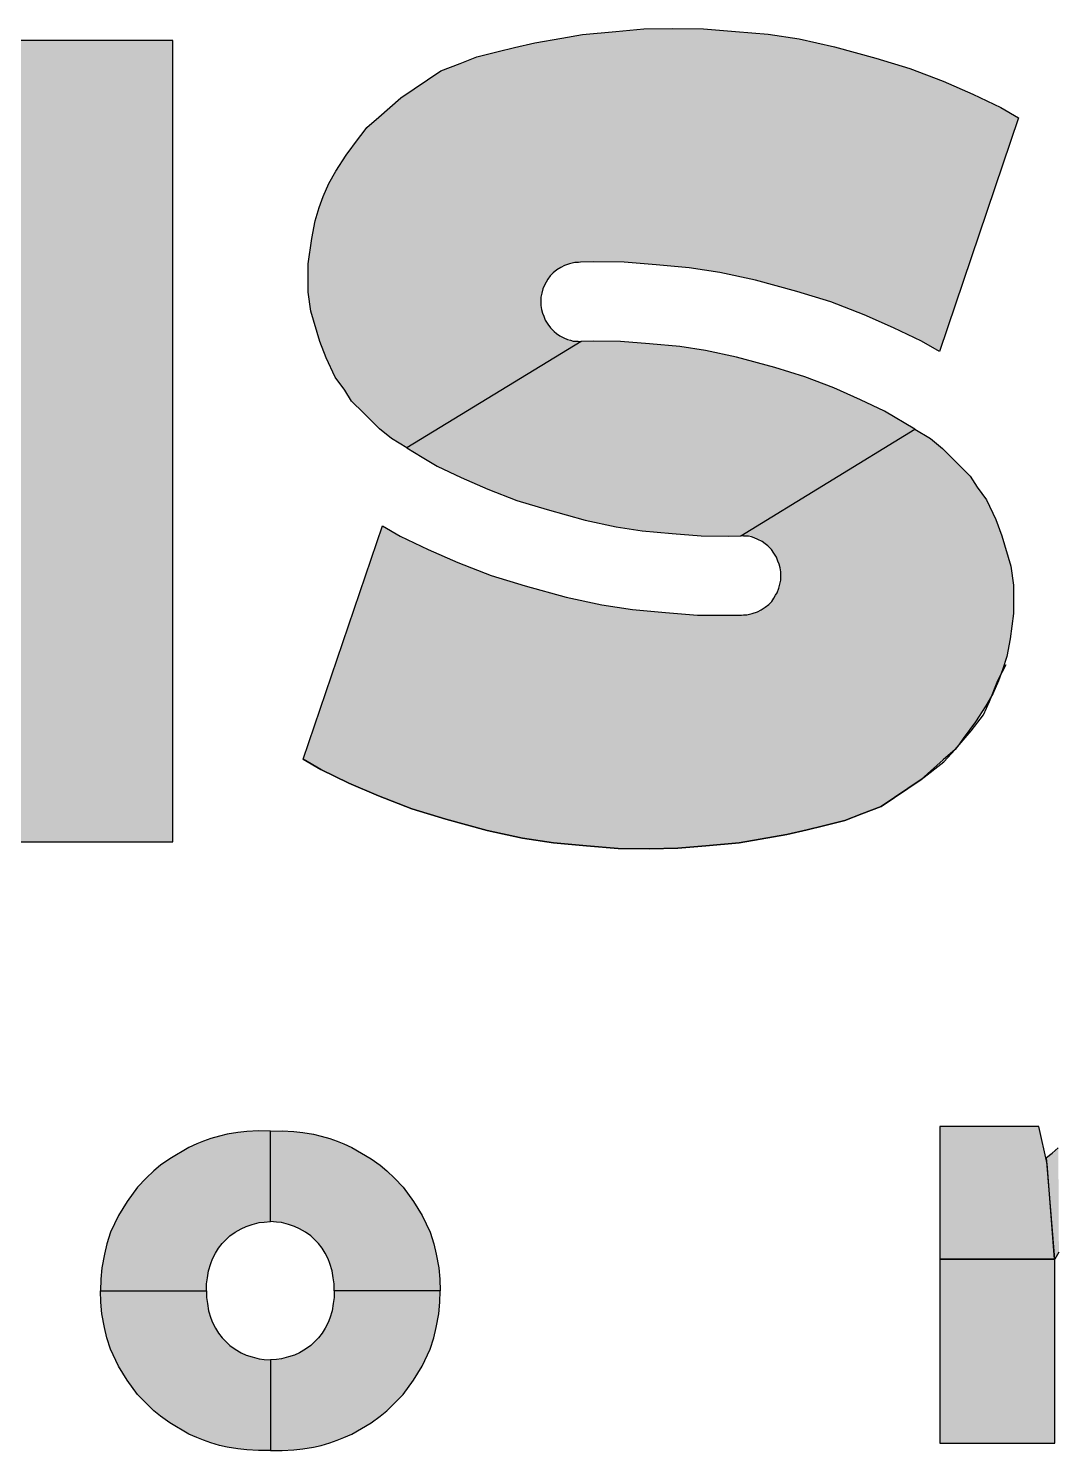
# Model space of a CAD drawing. Extents: x 0 to 119, y 0 to 84.
# Drawn here: x 116.42 to 117.043, y 7.752 to 8.613 of the extents above; entities that cross this region are included whole.
import ezdxf

# ---------------------------------------------------------------- set-up
doc = ezdxf.new("R2010")
doc.units = 0
doc.header["$MEASUREMENT"] = 0
doc.layers.add('15', color=8, linetype='CONTINUOUS')
doc.layers.add('16', color=10, linetype='CONTINUOUS')

msp = doc.modelspace()

# ---------------------------------------------------------------- linework, layer by layer
at = {"layer": '15', "linetype": 'Continuous'}
for points in [[(117.037517, 7.925419), (117.032399, 7.948043), (116.972511, 7.948043), (116.972511, 7.867643), (117.041999, 7.867643), (117.037493, 7.925391)], [(116.528088, 7.848457), (116.528088, 7.852597), (116.52864, 7.856251), (116.529302, 7.860552), (116.530639, 7.865057), (116.531665, 7.867727), (116.533375, 7.871176), (116.53537, 7.874273), (116.537578, 7.877067), (116.539814, 7.879302), (116.542216, 7.881704), (116.545452, 7.883873), (116.54903, 7.88605), (116.552057, 7.887409), (116.555727, 7.88861), (116.55993, 7.889744), (116.562999, 7.890078), (116.566689, 7.890388), (116.566691, 7.945179), (116.559497, 7.945313), (116.552446, 7.944911), (116.547036, 7.944284), (116.540529, 7.943297), (116.535786, 7.942194), (116.530548, 7.94065), (116.526136, 7.939106), (116.522056, 7.937396), (116.517203, 7.935356), (116.505677, 7.92844), (116.500189, 7.924486), (116.496043, 7.921171), (116.491492, 7.91662), (116.486173, 7.911301), (116.479941, 7.902609), (116.474749, 7.894113), (116.469872, 7.883887), (116.467669, 7.876965), (116.466253, 7.870672), (116.464654, 7.862397), (116.464051, 7.855411), (116.463723, 7.848457), (116.528088, 7.848457)], [(116.605291, 7.848457), (116.605291, 7.852597), (116.604738, 7.856251), (116.604077, 7.860552), (116.60274, 7.865057), (116.601714, 7.867727), (116.600004, 7.871176), (116.598008, 7.874273), (116.5958, 7.877067), (116.593565, 7.879302), (116.591163, 7.881704), (116.587927, 7.883873), (116.584349, 7.88605), (116.581322, 7.887409), (116.577652, 7.88861), (116.573449, 7.889744), (116.570379, 7.890078), (116.566689, 7.890388), (116.566687, 7.945179), (116.573881, 7.945313), (116.580933, 7.944911), (116.586343, 7.944284), (116.59285, 7.943297), (116.597592, 7.942194), (116.602831, 7.94065), (116.607242, 7.939106), (116.611323, 7.937396), (116.616175, 7.935356), (116.627702, 7.92844), (116.63319, 7.924486), (116.637336, 7.921171), (116.641886, 7.91662), (116.647205, 7.911301), (116.653438, 7.902609), (116.65863, 7.894113), (116.663507, 7.883887), (116.665709, 7.876965), (116.667125, 7.870672), (116.668724, 7.862397), (116.669328, 7.855411), (116.669656, 7.848457), (116.605291, 7.848457)], [(117.042111, 7.867643), (117.037088, 7.929157), (117.04045, 7.931923), (117.044257, 7.935064)], [(117.044597, 7.871801), (117.042111, 7.867643)], [(117.042111, 7.867643), (116.972511, 7.867643), (116.972511, 7.756043), (117.042111, 7.756043), (117.042111, 7.867643)], [(116.528088, 7.848457), (116.528088, 7.844318), (116.52864, 7.840664), (116.529302, 7.836363), (116.530639, 7.831857), (116.531665, 7.829187), (116.533375, 7.825738), (116.53537, 7.822642), (116.537578, 7.819847), (116.539814, 7.817612), (116.542216, 7.81521), (116.545452, 7.813042), (116.54903, 7.810865), (116.552057, 7.809506), (116.555727, 7.808305), (116.55993, 7.80717), (116.562999, 7.806837), (116.566689, 7.806527), (116.566691, 7.751736), (116.559497, 7.751601), (116.552446, 7.752003), (116.547036, 7.752631), (116.540529, 7.753618), (116.535786, 7.754721), (116.530548, 7.756265), (116.526136, 7.757809), (116.522056, 7.759518), (116.517203, 7.761558), (116.505677, 7.768475), (116.500189, 7.772428), (116.496043, 7.775744), (116.491492, 7.780295), (116.486173, 7.785614), (116.479941, 7.794306), (116.474749, 7.802801), (116.469872, 7.813028), (116.467669, 7.81995), (116.466253, 7.826243), (116.464654, 7.834518), (116.464051, 7.841504), (116.463723, 7.848457), (116.528088, 7.848457)], [(116.605291, 7.848457), (116.605291, 7.844318), (116.604738, 7.840664), (116.604077, 7.836363), (116.60274, 7.831857), (116.601714, 7.829187), (116.600004, 7.825738), (116.598008, 7.822642), (116.5958, 7.819847), (116.593565, 7.817612), (116.591163, 7.81521), (116.587927, 7.813042), (116.584349, 7.810865), (116.581322, 7.809506), (116.577652, 7.808305), (116.573449, 7.80717), (116.570379, 7.806837), (116.566689, 7.806527), (116.566687, 7.751736), (116.573881, 7.751601), (116.580933, 7.752003), (116.586343, 7.752631), (116.59285, 7.753618), (116.597592, 7.754721), (116.602831, 7.756265), (116.607242, 7.757809), (116.611323, 7.759518), (116.616175, 7.761558), (116.627702, 7.768475), (116.63319, 7.772428), (116.637336, 7.775744), (116.641886, 7.780295), (116.647205, 7.785614), (116.653438, 7.794306), (116.65863, 7.802801), (116.663507, 7.813028), (116.665709, 7.81995), (116.667125, 7.826243), (116.668724, 7.834518), (116.669328, 7.841504), (116.669656, 7.848457), (116.605291, 7.848457)]]:
    msp.add_lwpolyline(points, dxfattribs=at)
for points in [[(117.037517, 7.925419), (117.032399, 7.948043), (116.972511, 7.948043)], [(117.037517, 7.925419), (116.972511, 7.948043), (116.972511, 7.867643)], [(116.522056, 7.937396), (116.517203, 7.935356), (116.528088, 7.848457)], [(116.522056, 7.937396), (116.528088, 7.848457), (116.526136, 7.939106)], [(116.526136, 7.939106), (116.528088, 7.852597), (116.530548, 7.94065)], [(116.526136, 7.939106), (116.528088, 7.848457), (116.528088, 7.852597)], [(116.530548, 7.94065), (116.528088, 7.852597), (116.52864, 7.856251)], [(116.52864, 7.856251), (116.529302, 7.860552), (116.530548, 7.94065)], [(116.529302, 7.860552), (116.530639, 7.865057), (116.530548, 7.94065)], [(116.530548, 7.94065), (116.530639, 7.865057), (116.535786, 7.942194)], [(116.530639, 7.865057), (116.531665, 7.867727), (116.535786, 7.942194)], [(116.535786, 7.942194), (116.531665, 7.867727), (116.533375, 7.871176)], [(116.53537, 7.874273), (116.535786, 7.942194), (116.533375, 7.871176)], [(116.537578, 7.877067), (116.535786, 7.942194), (116.53537, 7.874273)], [(116.537578, 7.877067), (116.540529, 7.943297), (116.535786, 7.942194)], [(116.539814, 7.879302), (116.540529, 7.943297), (116.537578, 7.877067)], [(116.539814, 7.879302), (116.542216, 7.881704), (116.540529, 7.943297)], [(116.540529, 7.943297), (116.542216, 7.881704), (116.547036, 7.944284)], [(116.542216, 7.881704), (116.545452, 7.883873), (116.547036, 7.944284)], [(116.545452, 7.883873), (116.54903, 7.88605), (116.547036, 7.944284)], [(116.54903, 7.88605), (116.552446, 7.944911), (116.547036, 7.944284)], [(116.54903, 7.88605), (116.552057, 7.887409), (116.552446, 7.944911)], [(116.552057, 7.887409), (116.555727, 7.88861), (116.552446, 7.944911)], [(116.552446, 7.944911), (116.555727, 7.88861), (116.559497, 7.945313)], [(116.555727, 7.88861), (116.55993, 7.889744), (116.559497, 7.945313)], [(116.559497, 7.945313), (116.55993, 7.889744), (116.566691, 7.945179)], [(116.55993, 7.889744), (116.562999, 7.890078), (116.566691, 7.945179)], [(116.566691, 7.945179), (116.562999, 7.890078), (116.566689, 7.890388)], [(116.566689, 7.890388), (116.566687, 7.945179), (116.573881, 7.945313)], [(116.570379, 7.890078), (116.566689, 7.890388), (116.573881, 7.945313)], [(116.573449, 7.889744), (116.570379, 7.890078), (116.573881, 7.945313)], [(116.573449, 7.889744), (116.573881, 7.945313), (116.577652, 7.88861)], [(116.573881, 7.945313), (116.580933, 7.944911), (116.577652, 7.88861)], [(116.580933, 7.944911), (116.581322, 7.887409), (116.577652, 7.88861)], [(116.581322, 7.887409), (116.580933, 7.944911), (116.586343, 7.944284)], [(116.584349, 7.88605), (116.581322, 7.887409), (116.586343, 7.944284)], [(116.587927, 7.883873), (116.584349, 7.88605), (116.586343, 7.944284)], [(116.59285, 7.943297), (116.587927, 7.883873), (116.586343, 7.944284)], [(116.59285, 7.943297), (116.591163, 7.881704), (116.587927, 7.883873)], [(116.593565, 7.879302), (116.591163, 7.881704), (116.59285, 7.943297)], [(116.597592, 7.942194), (116.593565, 7.879302), (116.59285, 7.943297)], [(116.5958, 7.877067), (116.593565, 7.879302), (116.597592, 7.942194)], [(116.598008, 7.874273), (116.5958, 7.877067), (116.597592, 7.942194)], [(116.602831, 7.94065), (116.598008, 7.874273), (116.597592, 7.942194)], [(116.602831, 7.94065), (116.600004, 7.871176), (116.598008, 7.874273)], [(116.602831, 7.94065), (116.601714, 7.867727), (116.600004, 7.871176)], [(116.602831, 7.94065), (116.60274, 7.865057), (116.601714, 7.867727)], [(116.602831, 7.94065), (116.604077, 7.860552), (116.60274, 7.865057)], [(116.607242, 7.939106), (116.604077, 7.860552), (116.602831, 7.94065)], [(116.607242, 7.939106), (116.604738, 7.856251), (116.604077, 7.860552)], [(116.607242, 7.939106), (116.605291, 7.852597), (116.604738, 7.856251)], [(116.669656, 7.848457), (116.605291, 7.848457), (116.607242, 7.939106)], [(116.607242, 7.939106), (116.605291, 7.848457), (116.605291, 7.852597)], [(116.669656, 7.848457), (116.607242, 7.939106), (116.611323, 7.937396)], [(116.669656, 7.848457), (116.611323, 7.937396), (116.616175, 7.935356)], [(116.528088, 7.848457), (116.517203, 7.935356), (116.505677, 7.92844)], [(116.669656, 7.848457), (116.616175, 7.935356), (116.627702, 7.92844)], [(117.037088, 7.929157), (117.04045, 7.931923), (117.042111, 7.867643)], [(117.04045, 7.931923), (117.044257, 7.935064), (117.042111, 7.867643)], [(117.042111, 7.867643), (117.044257, 7.935064), (117.044597, 7.871801)], [(116.528088, 7.848457), (116.496043, 7.921171), (116.491492, 7.91662)], [(116.528088, 7.848457), (116.500189, 7.924486), (116.496043, 7.921171)], [(116.528088, 7.848457), (116.505677, 7.92844), (116.500189, 7.924486)], [(116.669656, 7.848457), (116.627702, 7.92844), (116.63319, 7.924486)], [(116.669656, 7.848457), (116.63319, 7.924486), (116.637336, 7.921171)], [(116.669656, 7.848457), (116.637336, 7.921171), (116.641886, 7.91662)], [(117.037517, 7.925419), (116.972511, 7.867643), (117.041999, 7.867643)], [(117.037517, 7.925419), (117.041999, 7.867643), (117.037517, 7.925419)], [(116.528088, 7.848457), (116.491492, 7.91662), (116.486173, 7.911301)], [(116.669656, 7.848457), (116.641886, 7.91662), (116.647205, 7.911301)], [(116.528088, 7.848457), (116.486173, 7.911301), (116.479941, 7.902609)], [(116.669656, 7.848457), (116.647205, 7.911301), (116.653438, 7.902609)], [(116.528088, 7.848457), (116.479941, 7.902609), (116.474749, 7.894113)], [(116.669656, 7.848457), (116.653438, 7.902609), (116.65863, 7.894113)], [(116.528088, 7.848457), (116.474749, 7.894113), (116.469872, 7.883887)], [(116.669656, 7.848457), (116.65863, 7.894113), (116.663507, 7.883887)], [(116.528088, 7.848457), (116.469872, 7.883887), (116.467669, 7.876965)], [(116.669656, 7.848457), (116.663507, 7.883887), (116.665709, 7.876965)], [(116.528088, 7.848457), (116.466253, 7.870672), (116.464654, 7.862397)], [(116.528088, 7.848457), (116.467669, 7.876965), (116.466253, 7.870672)], [(116.669656, 7.848457), (116.665709, 7.876965), (116.667125, 7.870672)], [(116.669656, 7.848457), (116.667125, 7.870672), (116.668724, 7.862397)], [(116.528088, 7.848457), (116.464654, 7.862397), (116.464051, 7.855411)], [(116.669656, 7.848457), (116.668724, 7.862397), (116.669328, 7.855411)], [(117.042111, 7.867643), (116.972511, 7.867643), (116.972511, 7.756043)], [(117.042111, 7.867643), (116.972511, 7.756043), (117.042111, 7.756043)], [(117.042111, 7.867643), (117.042111, 7.756043), (117.042111, 7.867643)], [(116.528088, 7.848457), (116.464051, 7.855411), (116.463723, 7.848457)], [(116.528088, 7.848457), (116.464051, 7.841504), (116.463723, 7.848457)], [(116.528088, 7.848457), (116.464654, 7.834518), (116.464051, 7.841504)], [(116.528088, 7.848457), (116.466253, 7.826243), (116.464654, 7.834518)], [(116.528088, 7.848457), (116.467669, 7.81995), (116.466253, 7.826243)], [(116.528088, 7.848457), (116.469872, 7.813028), (116.467669, 7.81995)], [(116.528088, 7.848457), (116.474749, 7.802801), (116.469872, 7.813028)], [(116.528088, 7.848457), (116.479941, 7.794306), (116.474749, 7.802801)], [(116.528088, 7.848457), (116.486173, 7.785614), (116.479941, 7.794306)], [(116.528088, 7.848457), (116.491492, 7.780295), (116.486173, 7.785614)], [(116.528088, 7.848457), (116.496043, 7.775744), (116.491492, 7.780295)], [(116.528088, 7.848457), (116.500189, 7.772428), (116.496043, 7.775744)], [(116.528088, 7.848457), (116.505677, 7.768475), (116.500189, 7.772428)], [(116.528088, 7.848457), (116.517203, 7.761558), (116.505677, 7.768475)], [(116.522056, 7.759518), (116.517203, 7.761558), (116.528088, 7.848457)], [(116.522056, 7.759518), (116.528088, 7.848457), (116.526136, 7.757809)], [(116.526136, 7.757809), (116.528088, 7.848457), (116.528088, 7.844318)], [(116.526136, 7.757809), (116.528088, 7.844318), (116.530548, 7.756265)], [(116.530548, 7.756265), (116.528088, 7.844318), (116.52864, 7.840664)], [(116.605291, 7.844318), (116.604738, 7.840664), (116.607242, 7.757809)], [(116.669656, 7.848457), (116.605291, 7.848457), (116.605291, 7.844318)], [(116.669656, 7.848457), (116.605291, 7.844318), (116.607242, 7.757809)], [(116.669656, 7.848457), (116.607242, 7.757809), (116.611323, 7.759518)], [(116.669656, 7.848457), (116.611323, 7.759518), (116.616175, 7.761558)], [(116.669656, 7.848457), (116.616175, 7.761558), (116.627702, 7.768475)], [(116.669656, 7.848457), (116.627702, 7.768475), (116.63319, 7.772428)], [(116.669656, 7.848457), (116.63319, 7.772428), (116.637336, 7.775744)], [(116.669656, 7.848457), (116.637336, 7.775744), (116.641886, 7.780295)], [(116.669656, 7.848457), (116.641886, 7.780295), (116.647205, 7.785614)], [(116.669656, 7.848457), (116.647205, 7.785614), (116.653438, 7.794306)], [(116.669656, 7.848457), (116.653438, 7.794306), (116.65863, 7.802801)], [(116.669656, 7.848457), (116.65863, 7.802801), (116.663507, 7.813028)], [(116.669656, 7.848457), (116.663507, 7.813028), (116.665709, 7.81995)], [(116.669656, 7.848457), (116.665709, 7.81995), (116.667125, 7.826243)], [(116.669656, 7.848457), (116.667125, 7.826243), (116.668724, 7.834518)], [(116.669656, 7.848457), (116.668724, 7.834518), (116.669328, 7.841504)], [(116.52864, 7.840664), (116.529302, 7.836363), (116.530548, 7.756265)], [(116.529302, 7.836363), (116.530639, 7.831857), (116.530548, 7.756265)], [(116.604077, 7.836363), (116.60274, 7.831857), (116.602831, 7.756265)], [(116.607242, 7.757809), (116.604077, 7.836363), (116.602831, 7.756265)], [(116.604738, 7.840664), (116.604077, 7.836363), (116.607242, 7.757809)], [(116.530548, 7.756265), (116.530639, 7.831857), (116.535786, 7.754721)], [(116.530639, 7.831857), (116.531665, 7.829187), (116.535786, 7.754721)], [(116.535786, 7.754721), (116.531665, 7.829187), (116.533375, 7.825738)], [(116.53537, 7.822642), (116.535786, 7.754721), (116.533375, 7.825738)], [(116.598008, 7.822642), (116.602831, 7.756265), (116.600004, 7.825738)], [(116.600004, 7.825738), (116.602831, 7.756265), (116.601714, 7.829187)], [(116.602831, 7.756265), (116.60274, 7.831857), (116.601714, 7.829187)], [(116.537578, 7.819847), (116.535786, 7.754721), (116.53537, 7.822642)], [(116.537578, 7.819847), (116.540529, 7.753618), (116.535786, 7.754721)], [(116.539814, 7.817612), (116.540529, 7.753618), (116.537578, 7.819847)], [(116.539814, 7.817612), (116.542216, 7.81521), (116.540529, 7.753618)], [(116.59285, 7.753618), (116.593565, 7.817612), (116.591163, 7.81521)], [(116.59285, 7.753618), (116.597592, 7.754721), (116.593565, 7.817612)], [(116.5958, 7.819847), (116.593565, 7.817612), (116.597592, 7.754721)], [(116.5958, 7.819847), (116.597592, 7.754721), (116.598008, 7.822642)], [(116.598008, 7.822642), (116.597592, 7.754721), (116.602831, 7.756265)], [(116.540529, 7.753618), (116.542216, 7.81521), (116.547036, 7.752631)], [(116.542216, 7.81521), (116.545452, 7.813042), (116.547036, 7.752631)], [(116.545452, 7.813042), (116.54903, 7.810865), (116.547036, 7.752631)], [(116.54903, 7.810865), (116.552446, 7.752003), (116.547036, 7.752631)], [(116.54903, 7.810865), (116.552057, 7.809506), (116.552446, 7.752003)], [(116.552057, 7.809506), (116.555727, 7.808305), (116.552446, 7.752003)], [(116.552446, 7.752003), (116.555727, 7.808305), (116.559497, 7.751601)], [(116.555727, 7.808305), (116.55993, 7.80717), (116.559497, 7.751601)], [(116.577652, 7.808305), (116.573449, 7.80717), (116.573881, 7.751601)], [(116.580933, 7.752003), (116.577652, 7.808305), (116.573881, 7.751601)], [(116.581322, 7.809506), (116.577652, 7.808305), (116.580933, 7.752003)], [(116.586343, 7.752631), (116.581322, 7.809506), (116.580933, 7.752003)], [(116.584349, 7.810865), (116.581322, 7.809506), (116.586343, 7.752631)], [(116.587927, 7.813042), (116.584349, 7.810865), (116.586343, 7.752631)], [(116.59285, 7.753618), (116.587927, 7.813042), (116.586343, 7.752631)], [(116.59285, 7.753618), (116.591163, 7.81521), (116.587927, 7.813042)], [(116.559497, 7.751601), (116.55993, 7.80717), (116.566691, 7.751736)], [(116.55993, 7.80717), (116.562999, 7.806837), (116.566691, 7.751736)], [(116.566691, 7.751736), (116.562999, 7.806837), (116.566689, 7.806527)], [(116.566687, 7.751736), (116.573881, 7.751601), (116.566689, 7.806527)], [(116.573881, 7.751601), (116.570379, 7.806837), (116.566689, 7.806527)], [(116.573881, 7.751601), (116.573449, 7.80717), (116.570379, 7.806837)]]:
    msp.add_solid(points, dxfattribs=at)
at = {"layer": '16', "linetype": 'Continuous'}
for points in [[(116.649386, 8.359194), (116.640033, 8.364854), (116.632783, 8.370778), (116.623076, 8.380486), (116.615932, 8.387629), (116.611766, 8.394241), (116.606035, 8.402024), (116.600425, 8.413852), (116.596785, 8.423709), (116.591331, 8.442132), (116.589663, 8.453657), (116.589663, 8.470793), (116.591767, 8.486139), (116.593769, 8.496814), (116.596271, 8.504988), (116.598686, 8.511659), (116.602207, 8.51953), (116.606454, 8.526884), (116.612678, 8.536532), (116.620197, 8.546671), (116.622855, 8.550417), (116.625127, 8.553335), (116.632389, 8.55959), (116.64572, 8.571415), (116.669957, 8.587719), (116.681672, 8.592216), (116.691933, 8.596298), (116.70485, 8.599527), (116.714706, 8.601855), (116.727052, 8.604695), (116.743263, 8.607606), (116.755914, 8.609821), (116.776098, 8.611637), (116.793052, 8.613118), (116.810252, 8.613417), (116.82918, 8.613252), (116.848556, 8.611637), (116.868495, 8.609858), (116.887192, 8.607039), (116.908702, 8.602353), (116.93373, 8.595491), (116.954317, 8.589217), (116.974527, 8.581438), (116.992427, 8.573567), (117.009417, 8.565417), (117.020185, 8.559148), (116.972185, 8.417653), (116.961417, 8.423922), (116.944427, 8.432072), (116.926527, 8.439943), (116.906317, 8.447722), (116.88573, 8.453996), (116.860702, 8.460858), (116.839192, 8.465543), (116.820495, 8.468363), (116.800556, 8.470142), (116.78118, 8.471757), (116.762252, 8.471922), (116.754586, 8.471788), (116.753397, 8.471662), (116.751255, 8.471662), (116.747988, 8.470827), (116.744902, 8.469774), (116.742688, 8.468576), (116.740226, 8.467043), (116.738015, 8.465331), (116.736203, 8.46352), (116.734947, 8.46149), (116.733884, 8.459703), (116.733016, 8.458256), (116.731874, 8.455532), (116.731215, 8.452985), (116.730627, 8.450562), (116.730627, 8.447846), (116.730627, 8.44561), (116.731026, 8.443094), (116.731692, 8.440967), (116.732418, 8.439079), (116.733253, 8.436719), (116.734923, 8.434287), (116.73643, 8.432018), (116.738662, 8.429786), (116.740155, 8.428581), (116.742064, 8.427218), (116.744573, 8.425963), (116.74681, 8.424981), (116.748528, 8.424436), (116.750305, 8.423942), (116.753349, 8.423942), (116.75501, 8.423789), (116.649386, 8.359194)], [(116.507593, 8.606134), (116.333593, 8.606134), (116.333593, 8.120544), (116.507593, 8.120544), (116.507593, 8.606134)], [(116.957385, 8.370513), (116.938925, 8.381475), (116.924382, 8.388451), (116.908235, 8.39555), (116.890679, 8.402308), (116.872385, 8.407883), (116.84924, 8.414229), (116.830495, 8.418312), (116.814778, 8.420683), (116.79657, 8.422308), (116.778975, 8.423774), (116.762461, 8.423918), (116.75501, 8.423789), (116.649386, 8.359194), (116.658739, 8.353535), (116.667845, 8.348233), (116.682389, 8.341257), (116.698535, 8.334157), (116.716091, 8.327399), (116.734386, 8.321824), (116.757531, 8.315478), (116.776275, 8.311395), (116.791993, 8.309025), (116.8102, 8.307399), (116.827796, 8.305933), (116.84431, 8.305789), (116.85176, 8.305919), (116.957385, 8.370513)], [(116.957385, 8.370513), (116.966737, 8.364854), (116.973987, 8.358929), (116.983695, 8.349222), (116.990838, 8.342078), (116.995004, 8.335466), (117.000735, 8.327683), (117.006346, 8.315855), (117.009985, 8.305998), (117.015439, 8.287575), (117.017108, 8.27605), (117.017108, 8.258915), (117.015004, 8.243569), (117.013002, 8.232893), (117.0105, 8.22472), (117.008085, 8.218049), (117.004564, 8.210177), (117.000317, 8.202823), (116.994093, 8.193176), (116.986574, 8.183036), (116.983916, 8.179291), (116.981644, 8.176373), (116.974382, 8.170118), (116.96105, 8.158292), (116.936813, 8.141988), (116.925099, 8.137491), (116.914838, 8.133409), (116.90192, 8.13018), (116.892065, 8.127852), (116.879719, 8.125012), (116.863508, 8.122101), (116.850856, 8.119886), (116.830673, 8.11807), (116.813719, 8.11659), (116.796518, 8.11629), (116.777591, 8.116456), (116.758215, 8.11807), (116.738275, 8.119849), (116.719579, 8.122669), (116.698068, 8.127354), (116.673041, 8.134217), (116.652454, 8.14049), (116.632244, 8.14827), (116.614344, 8.15614), (116.597353, 8.16429), (116.586586, 8.17056), (116.634586, 8.312055), (116.645353, 8.305785), (116.662344, 8.297635), (116.680244, 8.289765), (116.700454, 8.281985), (116.721041, 8.275712), (116.746068, 8.268849), (116.767579, 8.264164), (116.786275, 8.261344), (116.806215, 8.259565), (116.825591, 8.257951), (116.844518, 8.257786), (116.852185, 8.257919), (116.853374, 8.258045), (116.855516, 8.258045), (116.858783, 8.25888), (116.861869, 8.259933), (116.864083, 8.261131), (116.866544, 8.262664), (116.868756, 8.264376), (116.870568, 8.266188), (116.871824, 8.268217), (116.872887, 8.270005), (116.873755, 8.271452), (116.874897, 8.274175), (116.875556, 8.276723), (116.876144, 8.279146), (116.876144, 8.281861), (116.876144, 8.284097), (116.875744, 8.286613), (116.875078, 8.288741), (116.874352, 8.290629), (116.873517, 8.292988), (116.871848, 8.29542), (116.870341, 8.297689), (116.868109, 8.299922), (116.866616, 8.301126), (116.864706, 8.30249), (116.862197, 8.303744), (116.859961, 8.304726), (116.858242, 8.305272), (116.856465, 8.305765), (116.853421, 8.305765), (116.85176, 8.305919), (116.957385, 8.370513)], [(116.586586, 8.17056), (116.597353, 8.16429), (116.614344, 8.15614), (116.632244, 8.14827), (116.652454, 8.14049), (116.673041, 8.134217), (116.698068, 8.127354), (116.719579, 8.122669), (116.738275, 8.119849), (116.758215, 8.11807), (116.777591, 8.116456), (116.796518, 8.11629), (116.813719, 8.11659), (116.830673, 8.11807), (116.850856, 8.119886), (116.863508, 8.122101), (116.879719, 8.125012), (116.892065, 8.127852), (116.90192, 8.13018), (116.914838, 8.133409), (116.925099, 8.137491), (116.936813, 8.141988), (116.96105, 8.158292), (116.974929, 8.169033), (116.981644, 8.176373), (116.991457, 8.187785), (116.998931, 8.197451), (117.002627, 8.205528), (117.007548, 8.218163), (117.012586, 8.228055)]]:
    msp.add_lwpolyline(points, dxfattribs=at)
for points in [[(116.755914, 8.609821), (116.744902, 8.469774), (116.743263, 8.607606)], [(116.755914, 8.609821), (116.747988, 8.470827), (116.744902, 8.469774)], [(116.755914, 8.609821), (116.751255, 8.471662), (116.747988, 8.470827)], [(116.755914, 8.609821), (116.753397, 8.471662), (116.751255, 8.471662)], [(116.755914, 8.609821), (116.754586, 8.471788), (116.753397, 8.471662)], [(116.755914, 8.609821), (116.762252, 8.471922), (116.754586, 8.471788)], [(116.776098, 8.611637), (116.762252, 8.471922), (116.755914, 8.609821)], [(116.776098, 8.611637), (116.78118, 8.471757), (116.762252, 8.471922)], [(116.793052, 8.613118), (116.78118, 8.471757), (116.776098, 8.611637)], [(116.793052, 8.613118), (116.800556, 8.470142), (116.78118, 8.471757)], [(116.810252, 8.613417), (116.800556, 8.470142), (116.793052, 8.613118)], [(116.810252, 8.613417), (116.820495, 8.468363), (116.800556, 8.470142)], [(116.82918, 8.613252), (116.820495, 8.468363), (116.810252, 8.613417)], [(116.82918, 8.613252), (116.839192, 8.465543), (116.820495, 8.468363)], [(116.848556, 8.611637), (116.839192, 8.465543), (116.82918, 8.613252)], [(116.848556, 8.611637), (116.860702, 8.460858), (116.839192, 8.465543)], [(116.868495, 8.609858), (116.860702, 8.460858), (116.848556, 8.611637)], [(116.868495, 8.609858), (116.88573, 8.453996), (116.860702, 8.460858)], [(116.887192, 8.607039), (116.88573, 8.453996), (116.868495, 8.609858)], [(116.507593, 8.606134), (116.333593, 8.606134), (116.333593, 8.120544)], [(116.507593, 8.606134), (116.333593, 8.120544), (116.507593, 8.120544)], [(116.507593, 8.606134), (116.507593, 8.120544), (116.507593, 8.606134)], [(116.730627, 8.44561), (116.70485, 8.599527), (116.714706, 8.601855)], [(116.730627, 8.44561), (116.714706, 8.601855), (116.727052, 8.604695)], [(116.743263, 8.607606), (116.730627, 8.450562), (116.727052, 8.604695)], [(116.730627, 8.44561), (116.727052, 8.604695), (116.730627, 8.450562)], [(116.743263, 8.607606), (116.731215, 8.452985), (116.730627, 8.450562)], [(116.743263, 8.607606), (116.731874, 8.455532), (116.731215, 8.452985)], [(116.743263, 8.607606), (116.733016, 8.458256), (116.731874, 8.455532)], [(116.743263, 8.607606), (116.733884, 8.459703), (116.733016, 8.458256)], [(116.743263, 8.607606), (116.734947, 8.46149), (116.733884, 8.459703)], [(116.743263, 8.607606), (116.736203, 8.46352), (116.734947, 8.46149)], [(116.743263, 8.607606), (116.738015, 8.465331), (116.736203, 8.46352)], [(116.743263, 8.607606), (116.740226, 8.467043), (116.738015, 8.465331)], [(116.743263, 8.607606), (116.742688, 8.468576), (116.740226, 8.467043)], [(116.743263, 8.607606), (116.744902, 8.469774), (116.742688, 8.468576)], [(116.887192, 8.607039), (116.906317, 8.447722), (116.88573, 8.453996)], [(116.908702, 8.602353), (116.906317, 8.447722), (116.887192, 8.607039)], [(116.908702, 8.602353), (116.926527, 8.439943), (116.906317, 8.447722)], [(116.93373, 8.595491), (116.926527, 8.439943), (116.908702, 8.602353)], [(116.731026, 8.443094), (116.681672, 8.592216), (116.691933, 8.596298)], [(116.731026, 8.443094), (116.691933, 8.596298), (116.70485, 8.599527)], [(116.730627, 8.44561), (116.731026, 8.443094), (116.70485, 8.599527)], [(116.93373, 8.595491), (116.944427, 8.432072), (116.926527, 8.439943)], [(116.954317, 8.589217), (116.944427, 8.432072), (116.93373, 8.595491)], [(116.64572, 8.571415), (116.669957, 8.587719), (116.649386, 8.359194)], [(116.733253, 8.436719), (116.649386, 8.359194), (116.669957, 8.587719)], [(116.731692, 8.440967), (116.669957, 8.587719), (116.681672, 8.592216)], [(116.733253, 8.436719), (116.669957, 8.587719), (116.731692, 8.440967)], [(116.731026, 8.443094), (116.731692, 8.440967), (116.681672, 8.592216)], [(116.954317, 8.589217), (116.961417, 8.423922), (116.944427, 8.432072)], [(116.974527, 8.581438), (116.961417, 8.423922), (116.954317, 8.589217)], [(116.974527, 8.581438), (116.972185, 8.417653), (116.961417, 8.423922)], [(116.972185, 8.417653), (116.974527, 8.581438), (117.020185, 8.559148)], [(116.974527, 8.581438), (116.992427, 8.573567), (117.020185, 8.559148)], [(116.64572, 8.571415), (116.632783, 8.370778), (116.632389, 8.55959)], [(116.64572, 8.571415), (116.640033, 8.364854), (116.632783, 8.370778)], [(116.64572, 8.571415), (116.649386, 8.359194), (116.640033, 8.364854)], [(116.992427, 8.573567), (117.009417, 8.565417), (117.020185, 8.559148)], [(116.625127, 8.553335), (116.632389, 8.55959), (116.632783, 8.370778)], [(116.620197, 8.546671), (116.622855, 8.550417), (116.623076, 8.380486)], [(116.622855, 8.550417), (116.625127, 8.553335), (116.623076, 8.380486)], [(116.623076, 8.380486), (116.625127, 8.553335), (116.632783, 8.370778)], [(116.612678, 8.536532), (116.620197, 8.546671), (116.615932, 8.387629)], [(116.615932, 8.387629), (116.620197, 8.546671), (116.623076, 8.380486)], [(116.606454, 8.526884), (116.612678, 8.536532), (116.611766, 8.394241)], [(116.611766, 8.394241), (116.612678, 8.536532), (116.615932, 8.387629)], [(116.602207, 8.51953), (116.606454, 8.526884), (116.606035, 8.402024)], [(116.606035, 8.402024), (116.606454, 8.526884), (116.611766, 8.394241)], [(116.598686, 8.511659), (116.602207, 8.51953), (116.600425, 8.413852)], [(116.600425, 8.413852), (116.602207, 8.51953), (116.606035, 8.402024)], [(116.596271, 8.504988), (116.598686, 8.511659), (116.596785, 8.423709)], [(116.596785, 8.423709), (116.598686, 8.511659), (116.600425, 8.413852)], [(116.593769, 8.496814), (116.596271, 8.504988), (116.596785, 8.423709)], [(116.593769, 8.496814), (116.596785, 8.423709), (116.591767, 8.486139)], [(116.591331, 8.442132), (116.589663, 8.453657), (116.591767, 8.486139)], [(116.589663, 8.453657), (116.589663, 8.470793), (116.591767, 8.486139)], [(116.596785, 8.423709), (116.591331, 8.442132), (116.591767, 8.486139)], [(116.730627, 8.44561), (116.730627, 8.450562), (116.730627, 8.447846)], [(116.733253, 8.436719), (116.731692, 8.440967), (116.732418, 8.439079)], [(116.733253, 8.436719), (116.73643, 8.432018), (116.649386, 8.359194)], [(116.649386, 8.359194), (116.73643, 8.432018), (116.738662, 8.429786)], [(116.649386, 8.359194), (116.738662, 8.429786), (116.740155, 8.428581)], [(116.649386, 8.359194), (116.740155, 8.428581), (116.742064, 8.427218)], [(116.733253, 8.436719), (116.734923, 8.434287), (116.73643, 8.432018)], [(116.649386, 8.359194), (116.742064, 8.427218), (116.744573, 8.425963)], [(116.649386, 8.359194), (116.744573, 8.425963), (116.74681, 8.424981)], [(116.74681, 8.424981), (116.748528, 8.424436), (116.649386, 8.359194)], [(116.748528, 8.424436), (116.750305, 8.423942), (116.649386, 8.359194)], [(116.649386, 8.359194), (116.750305, 8.423942), (116.75501, 8.423789)], [(116.957385, 8.370513), (116.75501, 8.423789), (116.649386, 8.359194)], [(116.750305, 8.423942), (116.753349, 8.423942), (116.75501, 8.423789)], [(116.957385, 8.370513), (116.762461, 8.423918), (116.75501, 8.423789)], [(116.957385, 8.370513), (116.778975, 8.423774), (116.762461, 8.423918)], [(116.957385, 8.370513), (116.79657, 8.422308), (116.778975, 8.423774)], [(116.957385, 8.370513), (116.814778, 8.420683), (116.79657, 8.422308)], [(116.957385, 8.370513), (116.830495, 8.418312), (116.814778, 8.420683)], [(116.957385, 8.370513), (116.84924, 8.414229), (116.830495, 8.418312)], [(116.957385, 8.370513), (116.872385, 8.407883), (116.84924, 8.414229)], [(116.957385, 8.370513), (116.890679, 8.402308), (116.872385, 8.407883)], [(116.957385, 8.370513), (116.908235, 8.39555), (116.890679, 8.402308)], [(116.957385, 8.370513), (116.924382, 8.388451), (116.908235, 8.39555)], [(116.957385, 8.370513), (116.938925, 8.381475), (116.924382, 8.388451)], [(116.957385, 8.370513), (116.649386, 8.359194), (116.658739, 8.353535)], [(116.957385, 8.370513), (116.658739, 8.353535), (116.667845, 8.348233)], [(116.957385, 8.370513), (116.667845, 8.348233), (116.682389, 8.341257)], [(116.957385, 8.370513), (116.682389, 8.341257), (116.698535, 8.334157)], [(116.957385, 8.370513), (116.698535, 8.334157), (116.716091, 8.327399)], [(116.957385, 8.370513), (116.716091, 8.327399), (116.734386, 8.321824)], [(116.957385, 8.370513), (116.734386, 8.321824), (116.757531, 8.315478)], [(116.957385, 8.370513), (116.757531, 8.315478), (116.776275, 8.311395)], [(116.957385, 8.370513), (116.776275, 8.311395), (116.791993, 8.309025)], [(116.957385, 8.370513), (116.791993, 8.309025), (116.8102, 8.307399)], [(116.957385, 8.370513), (116.8102, 8.307399), (116.827796, 8.305933)], [(116.957385, 8.370513), (116.827796, 8.305933), (116.84431, 8.305789)], [(116.957385, 8.370513), (116.84431, 8.305789), (116.85176, 8.305919)], [(116.853421, 8.305765), (116.85176, 8.305919), (116.957385, 8.370513)], [(116.957385, 8.370513), (116.85176, 8.305919), (116.957385, 8.370513)], [(116.856465, 8.305765), (116.853421, 8.305765), (116.957385, 8.370513)], [(116.858242, 8.305272), (116.856465, 8.305765), (116.957385, 8.370513)], [(116.859961, 8.304726), (116.858242, 8.305272), (116.957385, 8.370513)], [(116.862197, 8.303744), (116.859961, 8.304726), (116.957385, 8.370513)], [(116.864706, 8.30249), (116.862197, 8.303744), (116.957385, 8.370513)], [(116.866616, 8.301126), (116.864706, 8.30249), (116.957385, 8.370513)], [(116.868109, 8.299922), (116.866616, 8.301126), (116.957385, 8.370513)], [(116.870341, 8.297689), (116.868109, 8.299922), (116.957385, 8.370513)], [(116.871848, 8.29542), (116.870341, 8.297689), (116.957385, 8.370513)], [(116.873517, 8.292988), (116.871848, 8.29542), (116.957385, 8.370513)], [(116.874352, 8.290629), (116.873517, 8.292988), (116.957385, 8.370513)], [(116.875078, 8.288741), (116.874352, 8.290629), (116.957385, 8.370513)], [(116.875744, 8.286613), (116.875078, 8.288741), (116.957385, 8.370513)], [(116.876144, 8.284097), (116.875744, 8.286613), (116.957385, 8.370513)], [(116.879719, 8.125012), (116.876144, 8.279146), (116.957385, 8.370513)], [(116.876144, 8.279146), (116.876144, 8.281861), (116.957385, 8.370513)], [(116.876144, 8.281861), (116.876144, 8.284097), (116.957385, 8.370513)], [(116.879719, 8.125012), (116.957385, 8.370513), (116.892065, 8.127852)], [(116.90192, 8.13018), (116.892065, 8.127852), (116.957385, 8.370513)], [(116.914838, 8.133409), (116.90192, 8.13018), (116.957385, 8.370513)], [(116.925099, 8.137491), (116.914838, 8.133409), (116.957385, 8.370513)], [(116.936813, 8.141988), (116.925099, 8.137491), (116.957385, 8.370513)], [(116.96105, 8.158292), (116.936813, 8.141988), (116.957385, 8.370513)], [(116.966737, 8.364854), (116.96105, 8.158292), (116.957385, 8.370513)], [(116.96105, 8.158292), (116.966737, 8.364854), (116.974382, 8.170118)], [(116.966737, 8.364854), (116.973987, 8.358929), (116.974382, 8.170118)], [(116.973987, 8.358929), (116.983695, 8.349222), (116.974382, 8.170118)], [(116.983695, 8.349222), (116.981644, 8.176373), (116.974382, 8.170118)], [(116.981644, 8.176373), (116.983695, 8.349222), (116.983916, 8.179291)], [(116.983695, 8.349222), (116.990838, 8.342078), (116.983916, 8.179291)], [(116.990838, 8.342078), (116.986574, 8.183036), (116.983916, 8.179291)], [(116.986574, 8.183036), (116.990838, 8.342078), (116.994093, 8.193176)], [(116.990838, 8.342078), (116.995004, 8.335466), (116.994093, 8.193176)], [(116.994093, 8.193176), (116.995004, 8.335466), (117.000317, 8.202823)], [(116.995004, 8.335466), (117.000735, 8.327683), (117.000317, 8.202823)], [(117.000317, 8.202823), (117.000735, 8.327683), (117.004564, 8.210177)], [(117.000735, 8.327683), (117.006346, 8.315855), (117.004564, 8.210177)], [(116.634586, 8.312055), (116.597353, 8.16429), (116.586586, 8.17056)], [(116.634586, 8.312055), (116.614344, 8.15614), (116.597353, 8.16429)], [(116.634586, 8.312055), (116.632244, 8.14827), (116.614344, 8.15614)], [(116.634586, 8.312055), (116.652454, 8.14049), (116.632244, 8.14827)], [(116.634586, 8.312055), (116.645353, 8.305785), (116.652454, 8.14049)], [(117.004564, 8.210177), (117.006346, 8.315855), (117.008085, 8.218049)], [(117.006346, 8.315855), (117.009985, 8.305998), (117.008085, 8.218049)], [(116.645353, 8.305785), (116.662344, 8.297635), (116.652454, 8.14049)], [(117.008085, 8.218049), (117.009985, 8.305998), (117.0105, 8.22472)], [(117.015439, 8.287575), (117.0105, 8.22472), (117.009985, 8.305998)], [(116.652454, 8.14049), (116.662344, 8.297635), (116.673041, 8.134217)], [(116.662344, 8.297635), (116.680244, 8.289765), (116.673041, 8.134217)], [(116.673041, 8.134217), (116.680244, 8.289765), (116.698068, 8.127354)], [(116.680244, 8.289765), (116.700454, 8.281985), (116.698068, 8.127354)], [(117.015439, 8.287575), (117.013002, 8.232893), (117.0105, 8.22472)], [(117.015439, 8.287575), (117.015004, 8.243569), (117.013002, 8.232893)], [(117.015439, 8.287575), (117.017108, 8.258915), (117.015004, 8.243569)], [(117.015439, 8.287575), (117.017108, 8.27605), (117.017108, 8.258915)], [(116.698068, 8.127354), (116.700454, 8.281985), (116.719579, 8.122669)], [(116.700454, 8.281985), (116.721041, 8.275712), (116.719579, 8.122669)], [(116.719579, 8.122669), (116.721041, 8.275712), (116.738275, 8.119849)], [(116.721041, 8.275712), (116.746068, 8.268849), (116.738275, 8.119849)], [(116.879719, 8.125012), (116.873755, 8.271452), (116.874897, 8.274175)], [(116.879719, 8.125012), (116.874897, 8.274175), (116.875556, 8.276723)], [(116.879719, 8.125012), (116.875556, 8.276723), (116.876144, 8.279146)], [(116.738275, 8.119849), (116.746068, 8.268849), (116.758215, 8.11807)], [(116.746068, 8.268849), (116.767579, 8.264164), (116.758215, 8.11807)], [(116.879719, 8.125012), (116.868756, 8.264376), (116.870568, 8.266188)], [(116.879719, 8.125012), (116.870568, 8.266188), (116.871824, 8.268217)], [(116.879719, 8.125012), (116.871824, 8.268217), (116.872887, 8.270005)], [(116.879719, 8.125012), (116.872887, 8.270005), (116.873755, 8.271452)], [(116.758215, 8.11807), (116.767579, 8.264164), (116.777591, 8.116456)], [(116.767579, 8.264164), (116.786275, 8.261344), (116.777591, 8.116456)], [(116.777591, 8.116456), (116.786275, 8.261344), (116.796518, 8.11629)], [(116.786275, 8.261344), (116.806215, 8.259565), (116.796518, 8.11629)], [(116.796518, 8.11629), (116.806215, 8.259565), (116.813719, 8.11659)], [(116.806215, 8.259565), (116.825591, 8.257951), (116.813719, 8.11659)], [(116.813719, 8.11659), (116.825591, 8.257951), (116.830673, 8.11807)], [(116.825591, 8.257951), (116.844518, 8.257786), (116.830673, 8.11807)], [(116.830673, 8.11807), (116.844518, 8.257786), (116.850856, 8.119886)], [(116.844518, 8.257786), (116.852185, 8.257919), (116.850856, 8.119886)], [(116.863508, 8.122101), (116.850856, 8.119886), (116.852185, 8.257919)], [(116.863508, 8.122101), (116.852185, 8.257919), (116.853374, 8.258045)], [(116.863508, 8.122101), (116.853374, 8.258045), (116.855516, 8.258045)], [(116.863508, 8.122101), (116.855516, 8.258045), (116.858783, 8.25888)], [(116.863508, 8.122101), (116.858783, 8.25888), (116.861869, 8.259933)], [(116.863508, 8.122101), (116.861869, 8.259933), (116.864083, 8.261131)], [(116.879719, 8.125012), (116.863508, 8.122101), (116.864083, 8.261131)], [(116.879719, 8.125012), (116.864083, 8.261131), (116.866544, 8.262664)], [(116.879719, 8.125012), (116.866544, 8.262664), (116.868756, 8.264376)]]:
    msp.add_solid(points, dxfattribs=at)

doc.saveas('drawing.dxf')
